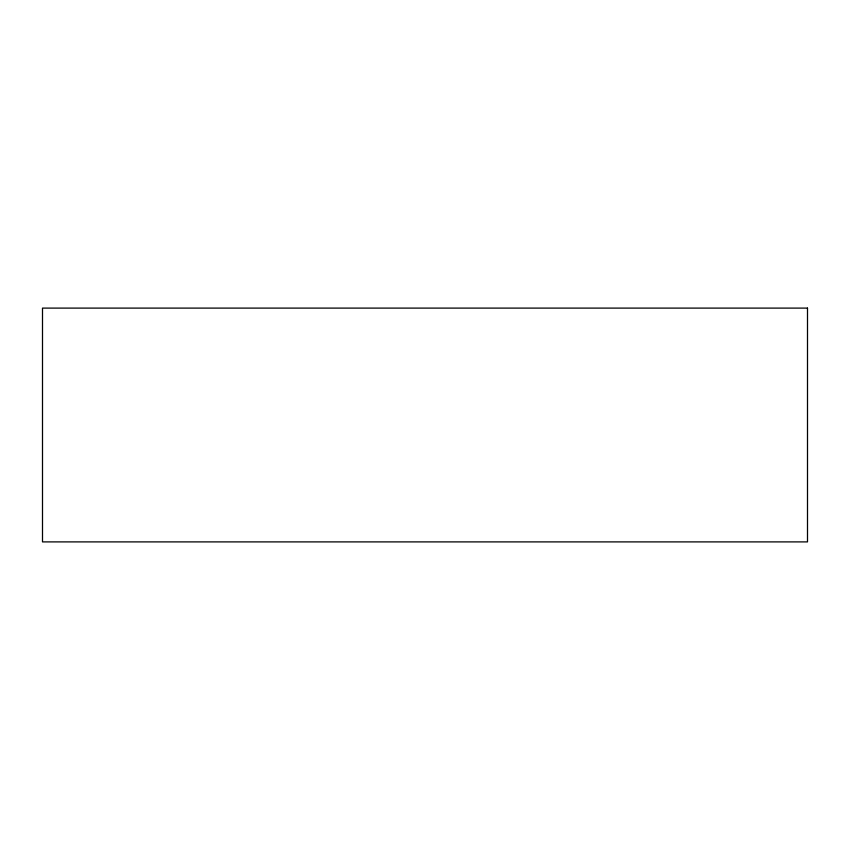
<?xml version="1.0" encoding="UTF-8"?>
<svg xmlns="http://www.w3.org/2000/svg" width="850" height="850" viewBox="0 0 850 850"><rect width="100%" height="100%" fill="white"/><g stroke="black" fill="none" stroke-linecap="round" stroke-linejoin="round"><path stroke-width="1.27" d="M807.5 308.104L42.5 308.104L42.5 541.896L807.5 541.896L807.5 308.104"/></g></svg>
